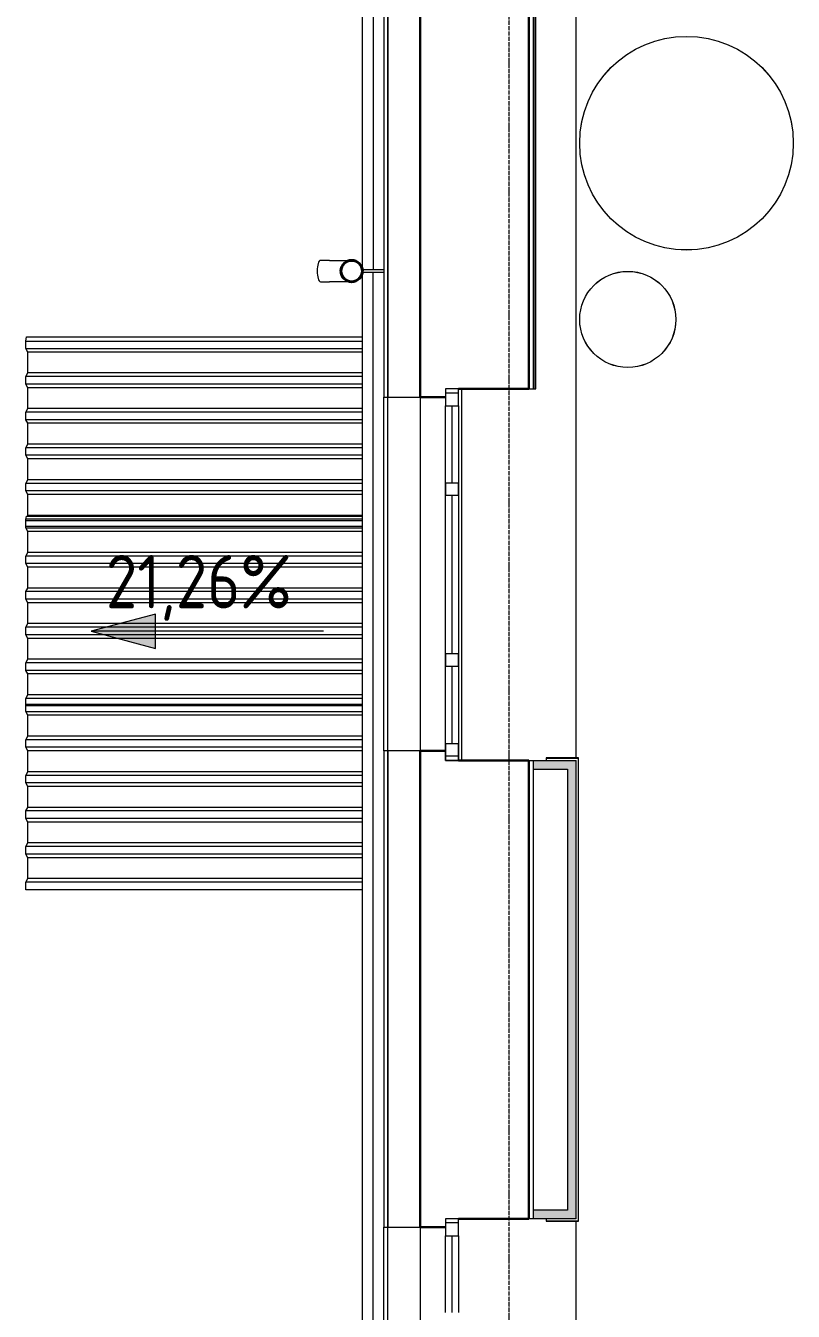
# Model space of a CAD drawing. Header units: millimetres. Extents: x -32 to 417638015, y -35 to 175284279.
# Drawn here: x 416929412 to 416933006, y 175254835 to 175260853 of the extents above; entities that cross this region are included whole.
import ezdxf

# ---------------------------------------------------------------- set-up
doc = ezdxf.new("R2010")
doc.units = ezdxf.units.MM
doc.linetypes.add('ADSK_Линия сетки', pattern=[25, 20, -2.5, 0, -2.5])
for name, color, linetype, lineweight in [('_ Окна', 7, 'Continuous', 9), ('_ЭМ_ТХобщее_слой', 7, 'Continuous', 30), ('Обобщенные модели', 7, 'Continuous', 18), ('Окна', 7, 'Continuous', 9), ('Оси', 253, 'Continuous', 9), ('Перекрытие', 7, 'Continuous', 18), ('Размеры', 7, 'Continuous', 9), ('Стены внутренние', 7, 'Continuous', 18), ('Стены наружные', 7, 'Continuous', 18), ('Стены несущие', 7, 'Continuous', 30), ('Стены отделка', 7, 'Continuous', 30), ('Стены штриховка', 7, 'Continuous', 9), ('ТХ', 5, 'Continuous', 0), ('ШТРИХОВКА', 252, 'Continuous', 15)]:
    doc.layers.add(name, color=color, linetype=linetype, lineweight=lineweight)
doc.layers.add('ЭОМ_Лотки рабочие', color=5, linetype='Continuous')
doc.styles.add('GOST Common_1', font='GOST_Common.ttf', dxfattribs={"width": 0.9, "height": 250})

# ---------------------------------------------------------------- blocks, each defined once
blk = doc.blocks.new('Тх 2 этаж')
at = {"layer": 'ТХ', "color": 252, "true_color": 0x939598}
for centre, radius in [((53055.5, 26616.7), 500), ((52780.5, 25791.7), 225)]:
    blk.add_circle(centre, radius, dxfattribs=at)
blk = doc.blocks.new('План 2 этажа')
at = {"layer": 'Размеры'}
blk.add_hatch(color=8, dxfattribs=at).paths.add_polyline_path([(44579.247, 26657.438), (44879.247, 26577.053), (44879.247, 26737.823)])
at = {"layer": 'Стены внутренние'}
for points in [[(46849.133, 26012.241), (46849.133, 26052.241), (46648.211, 26052.241), (46648.211, 26012.241), (46809.133, 26012.241)], [(46809.133, 23907.241), (46849.133, 23907.241), (46849.133, 26012.241), (46809.133, 26012.241), (46809.133, 23947.241)], [(46809.133, 23907.241), (46809.133, 23947.241), (46648.211, 23947.241), (46648.211, 23907.241)]]:
    blk.add_hatch(color=8, dxfattribs=at).paths.add_polyline_path(points)
at = {"layer": '_ Окна', "color": 8, "lineweight": 18}
for p, q in [((46298.211, 27792.241), (46238.211, 27792.241)), ((46238.211, 27792.241), (46238.211, 27712.241)), ((46298.211, 27712.241), (46298.211, 27792.241)), ((46238.211, 27712.241), (46298.211, 27712.241)), ((46238.211, 27352.241), (46298.211, 27352.241)), ((46238.211, 27292.241), (46238.211, 27352.241)), ((46298.211, 27352.241), (46298.211, 27292.241)), ((46298.211, 27292.241), (46238.211, 27292.241)), ((46238.211, 26552.241), (46298.211, 26552.241)), ((46238.211, 26492.241), (46238.211, 26552.241)), ((46298.211, 26552.241), (46298.211, 26492.241)), ((46298.211, 26492.241), (46238.211, 26492.241)), ((46238.211, 26132.241), (46298.211, 26132.241)), ((46238.211, 26052.241), (46238.211, 26132.241)), ((46298.211, 26132.241), (46298.211, 26052.241)), ((46298.211, 26052.241), (46238.211, 26052.241)), ((46298.211, 23907.241), (46238.211, 23907.241)), ((46238.211, 23907.241), (46238.211, 23827.241)), ((46298.211, 23827.241), (46298.211, 23907.241)), ((46238.211, 23827.241), (46298.211, 23827.241))]:
    blk.add_line(p, q, dxfattribs=at)
at = {"layer": '_ Окна', "color": 8}
for p, q in [((46298.211, 27772.241), (46238.211, 27772.241)), ((46268.211, 27352.241), (46268.211, 27712.241)), ((46268.211, 26552.241), (46268.211, 27292.241)), ((46268.211, 26132.241), (46268.211, 26492.241)), ((46298.211, 26072.241), (46238.211, 26072.241)), ((46298.211, 23887.241), (46238.211, 23887.241)), ((46268.211, 23467.241), (46268.211, 23827.241))]:
    blk.add_line(p, q, dxfattribs=at)
at = {"layer": 'Обобщенные модели', "color": 8}
for p, q in [((45694.564, 28393.362), (45652.06, 28393.362)), ((45948.211, 28348.362), (45849.07, 28348.362)), ((45652.06, 28293.362), (45694.564, 28293.362)), ((45849.07, 28338.362), (45948.211, 28338.362)), ((44271.958, 28015.838), (44276.116, 28035.838)), ((44271.958, 27980.838), (44271.958, 28015.838)), ((44271.958, 28015.838), (45848.211, 28015.838)), ((44276.116, 28035.838), (45848.211, 28035.838)), ((44282.042, 27963.838), (44271.958, 27980.838)), ((44271.958, 27980.838), (45848.211, 27980.838)), ((44282.042, 27866.138), (44282.042, 27963.838)), ((45848.211, 27963.838), (44282.042, 27963.838)), ((44271.958, 27849.138), (44282.042, 27866.138)), ((45848.211, 27866.138), (44282.042, 27866.138)), ((44271.958, 27814.138), (44271.958, 27849.138)), ((45848.211, 27849.138), (44271.958, 27849.138)), ((44282.042, 27797.138), (44271.958, 27814.138)), ((45848.211, 27814.138), (44271.958, 27814.138)), ((44282.042, 27699.438), (44282.042, 27797.138)), ((45848.211, 27797.138), (44282.042, 27797.138)), ((44271.958, 27682.438), (44282.042, 27699.438)), ((45848.211, 27699.438), (44282.042, 27699.438)), ((44271.958, 27647.438), (44271.958, 27682.438)), ((45848.211, 27682.438), (44271.958, 27682.438)), ((44282.042, 27630.438), (44271.958, 27647.438)), ((45848.211, 27647.438), (44271.958, 27647.438)), ((44282.042, 27532.738), (44282.042, 27630.438)), ((45848.211, 27630.438), (44282.042, 27630.438)), ((44271.958, 27515.738), (44282.042, 27532.738)), ((44271.958, 27480.738), (44271.958, 27515.738)), ((45848.211, 27515.738), (44271.958, 27515.738)), ((45848.211, 27532.738), (44282.042, 27532.738)), ((44282.042, 27463.738), (44271.958, 27480.738)), ((45848.211, 27480.738), (44271.958, 27480.738)), ((44282.042, 27366.038), (44282.042, 27463.738)), ((45848.211, 27463.738), (44282.042, 27463.738)), ((44271.958, 27349.038), (44282.042, 27366.038)), ((44271.958, 27314.038), (44271.958, 27349.038)), ((45848.211, 27349.038), (44271.958, 27349.038)), ((45848.211, 27366.038), (44282.042, 27366.038)), ((44282.042, 27297.038), (44271.958, 27314.038)), ((45848.211, 27314.038), (44271.958, 27314.038)), ((44282.042, 27199.338), (44282.042, 27297.038)), ((45848.211, 27297.038), (44282.042, 27297.038)), ((44271.958, 27182.338), (44274.039, 27185.846)), ((44271.958, 27147.338), (44271.958, 27182.338)), ((45848.211, 27182.338), (44271.958, 27182.338)), ((44271.958, 27140.838), (44271.958, 27175.838)), ((44271.958, 27175.838), (45848.211, 27175.838)), ((45848.211, 27147.338), (44271.958, 27147.338)), ((44274.039, 27185.846), (44276.116, 27195.838)), ((44276.116, 27195.838), (45848.211, 27195.838)), ((44279.966, 27195.838), (44282.042, 27199.338)), ((45848.211, 27199.338), (44282.042, 27199.338)), ((44282.042, 27123.838), (44271.958, 27140.838)), ((44271.958, 27140.838), (45848.211, 27140.838)), ((44282.042, 27026.138), (44282.042, 27123.838)), ((45848.211, 27123.838), (44282.042, 27123.838)), ((44271.958, 27009.138), (44282.042, 27026.138)), ((45848.211, 27026.138), (44282.042, 27026.138)), ((44271.958, 26974.138), (44271.958, 27009.138)), ((45848.211, 27009.138), (44271.958, 27009.138)), ((44282.042, 26957.138), (44271.958, 26974.138)), ((45848.211, 26974.138), (44271.958, 26974.138)), ((44282.042, 26859.438), (44282.042, 26957.138)), ((45848.211, 26957.138), (44282.042, 26957.138)), ((44271.958, 26842.438), (44282.042, 26859.438)), ((44271.958, 26807.438), (44271.958, 26842.438)), ((45848.211, 26842.438), (44271.958, 26842.438)), ((45848.211, 26859.438), (44282.042, 26859.438)), ((44282.042, 26790.438), (44271.958, 26807.438)), ((45848.211, 26807.438), (44271.958, 26807.438)), ((44282.042, 26692.738), (44282.042, 26790.438)), ((45848.211, 26790.438), (44282.042, 26790.438)), ((44271.958, 26675.738), (44282.042, 26692.738)), ((44271.958, 26640.738), (44271.958, 26675.738)), ((45848.211, 26675.738), (44271.958, 26675.738)), ((45848.211, 26692.738), (44282.042, 26692.738)), ((44282.042, 26623.738), (44271.958, 26640.738)), ((45848.211, 26640.738), (44271.958, 26640.738)), ((44282.042, 26526.038), (44282.042, 26623.738)), ((45848.211, 26623.738), (44282.042, 26623.738)), ((44271.958, 26509.038), (44282.042, 26526.038)), ((44271.958, 26474.038), (44271.958, 26509.038)), ((45848.211, 26509.038), (44271.958, 26509.038)), ((45848.211, 26526.038), (44282.042, 26526.038)), ((44282.042, 26457.038), (44271.958, 26474.038)), ((45848.211, 26474.038), (44271.958, 26474.038)), ((44282.042, 26359.338), (44282.042, 26457.038)), ((45848.211, 26457.038), (44282.042, 26457.038)), ((44271.958, 26342.338), (44282.042, 26359.338)), ((45848.211, 26359.338), (44282.042, 26359.338)), ((44271.958, 26307.338), (44271.958, 26342.338)), ((45848.211, 26342.338), (44271.958, 26342.338)), ((44271.958, 26280.838), (44271.958, 26315.838)), ((44271.958, 26315.838), (45848.211, 26315.838)), ((45848.211, 26307.338), (44271.958, 26307.338)), ((44282.042, 26263.838), (44271.958, 26280.838)), ((44271.958, 26280.838), (45848.211, 26280.838)), ((44282.042, 26166.138), (44282.042, 26263.838)), ((45848.211, 26263.838), (44282.042, 26263.838)), ((44271.958, 26149.138), (44282.042, 26166.138)), ((44271.958, 26114.138), (44271.958, 26149.138)), ((45848.211, 26149.138), (44271.958, 26149.138)), ((45848.211, 26166.138), (44282.042, 26166.138)), ((44282.042, 26097.138), (44271.958, 26114.138)), ((45848.211, 26114.138), (44271.958, 26114.138)), ((44282.042, 25999.438), (44282.042, 26097.138)), ((45848.211, 26097.138), (44282.042, 26097.138)), ((44271.958, 25982.438), (44282.042, 25999.438)), ((45848.211, 25999.438), (44282.042, 25999.438)), ((44271.958, 25947.438), (44271.958, 25982.438)), ((45848.211, 25982.438), (44271.958, 25982.438)), ((44282.042, 25930.438), (44271.958, 25947.438)), ((45848.211, 25947.438), (44271.958, 25947.438)), ((44282.042, 25832.738), (44282.042, 25930.438)), ((45848.211, 25930.438), (44282.042, 25930.438)), ((44271.958, 25815.738), (44282.042, 25832.738)), ((45848.211, 25832.738), (44282.042, 25832.738)), ((44271.958, 25780.738), (44271.958, 25815.738)), ((45848.211, 25815.738), (44271.958, 25815.738)), ((44282.042, 25763.738), (44271.958, 25780.738)), ((45848.211, 25780.738), (44271.958, 25780.738)), ((44282.042, 25666.038), (44282.042, 25763.738)), ((45848.211, 25763.738), (44282.042, 25763.738)), ((44271.958, 25649.038), (44282.042, 25666.038)), ((44271.958, 25614.038), (44271.958, 25649.038)), ((45848.211, 25649.038), (44271.958, 25649.038)), ((45848.211, 25666.038), (44282.042, 25666.038)), ((44282.042, 25597.038), (44271.958, 25614.038)), ((45848.211, 25614.038), (44271.958, 25614.038)), ((44282.042, 25499.338), (44282.042, 25597.038)), ((45848.211, 25597.038), (44282.042, 25597.038)), ((44271.958, 25482.338), (44282.042, 25499.338)), ((44271.958, 25447.338), (44271.958, 25482.338)), ((45848.211, 25482.338), (44271.958, 25482.338)), ((45848.211, 25499.338), (44282.042, 25499.338)), ((45848.211, 25447.338), (44271.958, 25447.338))]:
    blk.add_line(p, q, dxfattribs=at)
at = {"layer": 'Обобщенные модели', "color": 8, "flags": 128}
for points in [[(45694.564, 28393.362), (45700.232, 28393.362), (45705.816, 28393.362), (45711.309, 28393.362), (45716.7, 28393.362), (45721.982, 28393.362), (45727.146, 28393.362), (45732.183, 28393.362), (45737.086, 28393.362), (45741.847, 28393.362), (45746.459, 28393.362), (45750.913, 28393.362), (45755.203, 28393.362), (45759.321, 28393.362), (45763.262, 28393.362), (45767.019, 28393.362), (45770.586, 28393.362), (45773.956, 28393.362), (45777.126, 28393.362), (45780.09, 28393.362), (45782.842, 28393.362), (45785.194, 28393.362)], [(45785.194, 28293.362), (45783.924, 28293.362), (45781.261, 28293.362), (45778.384, 28293.362), (45775.3, 28293.362), (45772.012, 28293.362), (45768.526, 28293.362), (45764.847, 28293.362), (45760.982, 28293.362), (45756.937, 28293.362), (45752.717, 28293.362), (45748.331, 28293.362), (45743.784, 28293.362), (45739.084, 28293.362), (45734.239, 28293.362), (45729.257, 28293.362), (45724.144, 28293.362), (45718.911, 28293.362), (45713.564, 28293.362), (45708.112, 28293.362), (45702.565, 28293.362), (45696.931, 28293.362), (45694.564, 28293.362)]]:
    blk.add_lwpolyline(points, dxfattribs=at)
at = {"layer": 'Обобщенные модели', "color": 8}
for start, end in [(0, 180), (180, 0)]:
    blk.add_arc((45798.211, 28343.362), 52, start, end, dxfattribs=at)
at = {"layer": 'Обобщенные модели', "color": 8, "lineweight": 40}
for start, end in [(0, 180), (180, 0)]:
    blk.add_arc((45798.211, 28343.362), 50, start, end, dxfattribs=at)
at = {"layer": 'Обобщенные модели', "color": 8}
for start_param, end_param in [(3.14159265, 4.71238898), (4.71238898, 6.28318531)]:
    blk.add_ellipse((45652.06, 28343.362), major_axis=(0, -50), ratio=0.30901699, start_param=start_param, end_param=end_param, dxfattribs=at)
at = {"layer": 'Окна', "color": 8}
for p, q in [((46238.211, 27792.241), (46238.211, 27712.241)), ((46298.211, 27792.241), (46238.211, 27792.241)), ((46298.211, 27712.241), (46298.211, 27792.241)), ((46238.211, 27352.241), (46238.211, 27712.241)), ((46298.211, 27712.241), (46298.211, 27352.241)), ((46238.211, 27352.241), (46238.211, 27292.241)), ((46298.211, 27292.241), (46298.211, 27352.241)), ((46238.211, 26552.241), (46238.211, 27292.241)), ((46298.211, 27292.241), (46298.211, 26552.241)), ((46238.211, 26552.241), (46238.211, 26492.241)), ((46298.211, 26492.241), (46298.211, 26552.241)), ((46238.211, 26132.241), (46238.211, 26492.241)), ((46298.211, 26492.241), (46298.211, 26132.241)), ((46238.211, 26132.241), (46238.211, 26052.241)), ((46298.211, 26052.241), (46298.211, 26132.241)), ((46238.211, 26052.241), (46298.211, 26052.241)), ((46238.211, 23907.241), (46238.211, 23827.241)), ((46298.211, 23907.241), (46238.211, 23907.241)), ((46298.211, 23827.241), (46298.211, 23907.241)), ((46238.211, 23467.241), (46238.211, 23827.241)), ((46298.211, 23827.241), (46298.211, 23467.241))]:
    blk.add_line(p, q, dxfattribs=at)
at = {"layer": 'Оси', "color": 8, "linetype": 'ADSK_Линия сетки'}
blk.add_line((46535.923, -4690.674), (46535.923, 43330.545), dxfattribs=at)
at = {"layer": 'Перекрытие', "color": 8}
for p, q in [((46849.133, 26064.108), (46849.133, 31899.001)), ((46313.058, 27792.241), (46313.058, 26052.241)), ((46849.133, 20968.85), (46849.133, 23895.241))]:
    blk.add_line(p, q, dxfattribs=at)
at = {"layer": 'Размеры', "color": 8}
for p, q in [((44879.247, 26737.823), (44579.247, 26657.438)), ((44879.247, 26577.053), (44879.247, 26737.823)), ((44579.247, 26657.438), (44879.247, 26577.053))]:
    blk.add_line(p, q, dxfattribs=at)
at = {"layer": 'Размеры', "color": 8, "lineweight": 20}
blk.add_line((45666.122, 26657.438), (44579.247, 26657.438), dxfattribs=at)
at = {"layer": 'Стены наружные', "color": 8}
for p, q in [((45848.211, 28352.124), (45848.211, 39183.7)), ((45898.211, 39183.7), (45898.211, 28348.013)), ((45848.211, 21260.018), (45848.211, 28334.599)), ((45898.211, 21160.018), (45898.211, 28338.711)), ((45948.211, 26097.241), (45948.211, 27752.241)), ((45968.211, 26098.241), (45968.211, 27752.241)), ((46118.211, 27752.241), (46118.211, 26098.241)), ((45948.211, 22222.241), (45948.211, 23867.241)), ((45968.211, 22223.241), (45968.211, 23867.241)), ((46118.211, 23867.241), (46118.211, 22223.241))]:
    blk.add_line(p, q, dxfattribs=at)
at = {"layer": 'Стены несущие', "color": 8}
for p, q in [((46118.211, 30206.001), (46118.211, 27752.241)), ((46628.211, 27792.241), (46628.211, 30171.001)), ((46118.211, 27753.241), (46118.211, 30103.243)), ((46118.211, 27752.241), (46238.211, 27752.241)), ((46298.211, 27792.241), (46628.211, 27792.241)), ((46238.211, 26097.241), (46118.211, 26097.241)), ((46118.211, 26097.241), (46118.211, 23867.241)), ((46118.211, 23868.241), (46118.211, 26097.241)), ((46628.211, 26052.241), (46298.211, 26052.241)), ((46628.211, 26052.241), (46628.211, 23907.241)), ((46298.211, 23907.241), (46628.211, 23907.241)), ((46118.211, 23867.241), (46238.211, 23867.241))]:
    blk.add_line(p, q, dxfattribs=at)
at = {"layer": 'Стены отделка', "color": 8, "lineweight": 9}
for p, q in [((45948.211, 30206.001), (45948.211, 27752.241)), ((46660.211, 27792.241), (46660.211, 30171.001)), ((45948.211, 27752.241), (45968.211, 27752.241)), ((45968.211, 27753.241), (45968.211, 27752.241)), ((45968.211, 27752.241), (46118.211, 27752.241)), ((46118.211, 27752.241), (46118.211, 27753.241)), ((46628.211, 27792.241), (46660.211, 27792.241)), ((46648.211, 27793.241), (46648.211, 27792.241)), ((45968.211, 26097.241), (45948.211, 26097.241)), ((45948.211, 26097.241), (45948.211, 23867.241)), ((46118.211, 26097.241), (45968.211, 26097.241)), ((46859.133, 26064.241), (46708.211, 26064.241)), ((46708.211, 26064.241), (46708.211, 26052.241)), ((46861.133, 23897.241), (46861.133, 26062.241)), ((46628.211, 26052.241), (46849.133, 26052.241)), ((46648.211, 26052.241), (46648.211, 23947.241)), ((46648.211, 26012.241), (46809.133, 26012.241)), ((46809.133, 26012.241), (46809.133, 23947.241)), ((46849.133, 23907.241), (46849.133, 26052.241)), ((46849.133, 23907.241), (46628.211, 23907.241)), ((46809.133, 23947.241), (46648.211, 23947.241)), ((46648.211, 23947.241), (46648.211, 23907.241)), ((46708.211, 23907.241), (46708.211, 23895.241)), ((46708.211, 23895.241), (46861.133, 23895.241)), ((45948.211, 23867.241), (45968.211, 23867.241)), ((45968.211, 23868.241), (45968.211, 23867.241)), ((45968.211, 23867.241), (46118.211, 23867.241)), ((46118.211, 23867.241), (46118.211, 23868.241))]:
    blk.add_line(p, q, dxfattribs=at)
at = {"layer": 'Стены штриховка', "color": 8}
for p, q in [((45968.211, 27752.241), (45968.211, 30206.001)), ((46658.211, 27792.241), (46658.211, 30171.001)), ((45968.211, 30103.243), (45968.211, 27753.241)), ((46648.211, 30068.243), (46648.211, 27793.241)), ((45968.211, 23867.241), (45968.211, 26097.241)), ((45968.211, 26097.241), (45968.211, 23868.241)), ((46708.211, 26062.241), (46861.133, 26062.241)), ((46861.133, 26064.241), (46859.133, 26064.241)), ((46859.133, 26064.241), (46859.133, 23895.241)), ((46861.133, 26062.241), (46861.133, 26064.241)), ((46708.211, 23897.241), (46861.133, 23897.241)), ((46861.133, 23895.241), (46861.133, 23897.241))]:
    blk.add_line(p, q, dxfattribs=at)
at = {"layer": 'ЭОМ_Лотки рабочие'}
blk.add_blockref('Тх 2 этаж', (-5689.424, 2325.176), dxfattribs=at)
at = {"layer": 'Размеры', "color": 8, "style": 'GOST Common_1', "width": 0.9}
blk.add_text('21,26%%%', height=250, rotation=360, dxfattribs=at).set_placement((44647.623, 26764.145))
blk = doc.blocks.new('_ЭМ_ТХ2_2ЭТАЖнов')
at = {"layer": 'ТХ', "color": 252, "true_color": 0x939598}
for centre, radius in [((53180.2, 28608.1), 500), ((52905.2, 27783.1), 225)]:
    blk.add_circle(centre, radius, dxfattribs=at)

msp = doc.modelspace()

# ---------------------------------------------------------------- block references
at = {"layer": 'ШТРИХОВКА'}
msp.add_blockref('План 2 этажа', (416885140, 175231360.9), dxfattribs=at)

# ---------------------------------------------------------------- next in the draw order: block references
at = {"layer": '_ЭМ_ТХобщее_слой', "lineweight": 50}
msp.add_blockref('_ЭМ_ТХ2_2ЭТАЖнов', (416879325.9, 175231694.6), dxfattribs=at)

doc.saveas('drawing.dxf')
